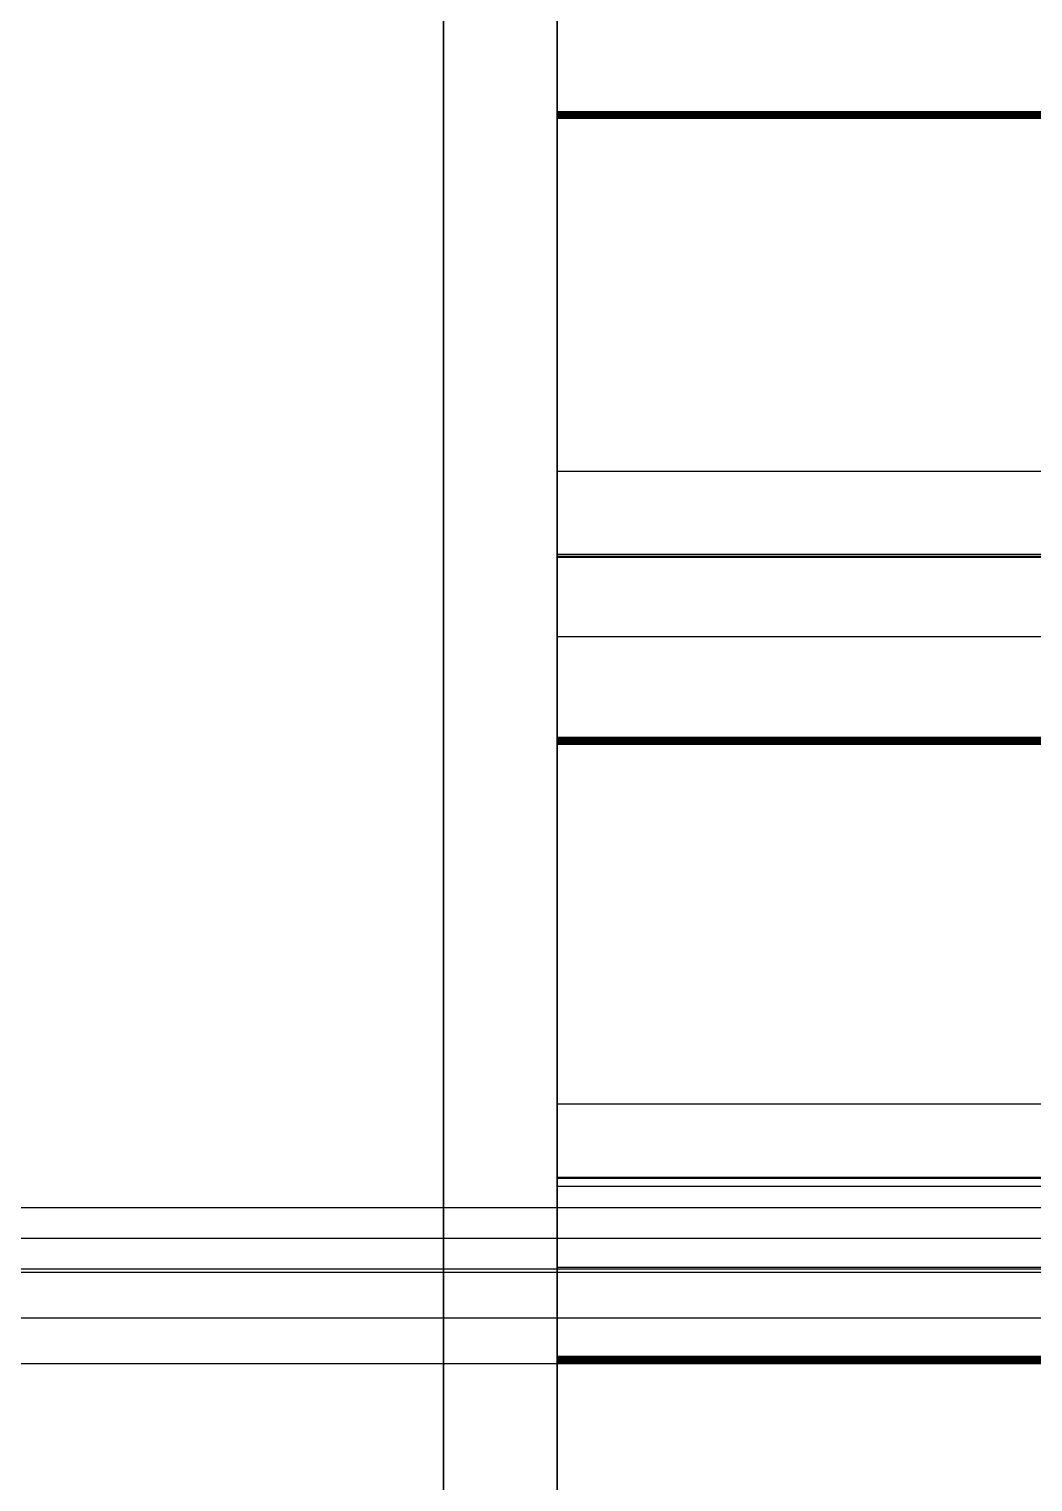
# Model space of a CAD drawing. Header units: millimetres. Extents: x -85 to 1059, y -155 to 155.
# Drawn here: x 998.18 to 1002.59, y -76.62 to -70.23 of the extents above; entities that cross this region are included whole.
import ezdxf

# ---------------------------------------------------------------- set-up
doc = ezdxf.new("R2010")
doc.units = ezdxf.units.MM
doc.header["$MEASUREMENT"] = 0
doc.layers.add('Default', color=7, linetype='Continuous', true_color=0x000000)

msp = doc.modelspace()

# ---------------------------------------------------------------- linework, layer by layer
at = {"layer": 'Default'}
for points, knots in [([(1000, 0, -154), (1000, -154, -154), (1000, -154), (1000, -154, 154), (1000, 0, 154), (1000, 154, 154), (1000, 154), (1000, 154, -154), (1000, 0, -154)], [0, 0, 0, 241.902634, 241.902634, 483.805269, 483.805269, 725.707903, 725.707903, 967.610537, 967.610537, 967.610537]), ([(1000, 0, -150), (1000, -150, -150), (1000, -150), (1000, -150, 150), (1000, 0, 150), (1000, 150, 150), (1000, 150), (1000, 150, -150), (1000, 0, -150)], [0, 0, 0, 235.619449, 235.619449, 471.238898, 471.238898, 706.858347, 706.858347, 942.477796, 942.477796, 942.477796])]:
    msp.add_rational_spline(points, [1, 0.707106781187, 1, 0.707106781187, 1, 0.707106781187, 1, 0.707106781187, 1], degree=2, knots=knots, dxfattribs=at)
for points, degree, knots in [([(1000.5, 0.0018, 150.0005), (1000.5, 82.8446, 150.0005), (1000.5, 150.0018, 82.8432), (1000.5, 150.0018, 0.0004), (1000.5, 150.0018, -82.8427), (1000.5, 82.8446, -150), (1000.5, 0.0018, -150), (1000.5, -82.8411, -150), (1000.5, -149.9983, -82.8427), (1000.5, -149.9983, 0.0004), (1000.5, -149.9983, 82.8432), (1000.5, -82.8411, 150.0005), (1000.5, 0.0018, 150.0005)], 3, [-5, -5, -5, -5, -4, -4, -4, -3, -3, -3, -2, -2, -2, -1, -1, -1, -1]), ([(1000.5, 0.3488, 139.7504), (1000.5, -76.9709, 139.7504), (1000.5, -139.6511, 77.0702), (1000.5, -139.6511, -0.2498), (1000.5, -139.6511, -77.5699), (1000.5, -76.9709, -140.2497), (1000.5, 0.3488, -140.2497), (1000.5, 77.6689, -140.2497), (1000.5, 140.349, -77.5699), (1000.5, 140.349, -0.2498), (1000.5, 140.349, 77.0702), (1000.5, 77.6689, 139.7504), (1000.5, 0.3488, 139.7504)], 3, [20636, 20636, 20636, 20636, 20637, 20637, 20637, 20638, 20638, 20638, 20639, 20639, 20639, 20640, 20640, 20640, 20640]), ([(1000.5, 0.0018, 140.0004), (1000.5, -77.318, 140.0004), (1000.5, -139.9981, 77.3202), (1000.5, -139.9981, 0.0002), (1000.5, -139.9981, -77.3199), (1000.5, -77.318, -139.9997), (1000.5, 0.0018, -139.9997), (1000.5, 77.3215, -139.9997), (1000.5, 140.002, -77.3199), (1000.5, 140.002, 0.0002), (1000.5, 140.002, 77.3202), (1000.5, 77.3215, 140.0004), (1000.5, 0.0018, 140.0004)], 3, [-1, -1, -1, -1, 0, 0, 0, 1, 1, 1, 2, 2, 2, 3, 3, 3, 3]), ([(1000.5, -69.7982, -136.1657), (1000.5, -69.9291, -136.098), (1000.5, -70.06, -136.0303), (1000.5, -70.1984, -135.9583), (1000.5, -70.3369, -135.8863), (1000.5, -70.4674, -135.8181), (1000.5, -70.598, -135.7498)], 2, [11959, 11959, 11959, 11960, 11960, 11961, 11961, 11962, 11962, 11962]), ([(1000.5, -70.598, 135.2502), (1000.5, -70.4674, 135.3183), (1000.5, -70.3369, 135.3864), (1000.5, -70.1984, 135.4583), (1000.5, -70.06, 135.5303), (1000.5, -69.9291, 135.598), (1000.5, -69.7982, 135.6658)], 2, [19128, 19128, 19128, 19129, 19129, 19130, 19130, 19131, 19131, 19131]), ([(1000.5, -70.6237, 135.2626), (1000.5, -70.6216, 135.2608), (1000.5, -70.6195, 135.259), (1000.5, -70.6175, 135.2574), (1000.5, -70.6156, 135.2559)], 2, [19120, 19120, 19120, 19121, 19121, 19122, 19122, 19122]), ([(1000.5, -70.6237, -135.7621), (1000.5, -70.6548, -135.7928), (1000.5, -70.6858, -135.8235), (1000.5, -70.7202, -135.857), (1000.5, -70.7546, -135.8906), (1000.5, -70.789, -135.9244), (1000.5, -70.8234, -135.9583), (1000.5, -70.8581, -135.992), (1000.5, -70.8929, -136.0257), (1000.5, -70.9282, -136.0597), (1000.5, -70.9634, -136.0938), (1000.5, -70.9987, -136.128), (1000.5, -71.034, -136.1622), (1000.5, -71.0696, -136.1964), (1000.5, -71.1052, -136.2306), (1000.5, -71.1411, -136.265), (1000.5, -71.1769, -136.2994), (1000.5, -71.213, -136.334), (1000.5, -71.2492, -136.3686), (1000.5, -71.2857, -136.4031), (1000.5, -71.3222, -136.4377), (1000.5, -71.3591, -136.4725), (1000.5, -71.3959, -136.5072), (1000.5, -71.433, -136.5423), (1000.5, -71.47, -136.5774), (1000.5, -71.5074, -136.6125), (1000.5, -71.5448, -136.6476), (1000.5, -71.5826, -136.6827), (1000.5, -71.6203, -136.7178), (1000.5, -71.6582, -136.7533), (1000.5, -71.6962, -136.7887), (1000.5, -71.7344, -136.8242), (1000.5, -71.7727, -136.8596), (1000.5, -71.8112, -136.8953), (1000.5, -71.8496, -136.9309), (1000.5, -71.8886, -136.9667), (1000.5, -71.9276, -137.0025), (1000.5, -71.9667, -137.0383), (1000.5, -72.0059, -137.0741), (1000.5, -72.0452, -137.1099), (1000.5, -72.0846, -137.1457), (1000.5, -72.1244, -137.1819), (1000.5, -72.1643, -137.2181), (1000.5, -72.1712, -137.2242), (1000.5, -72.178, -137.2304)], 2, [11970, 11970, 11970, 11971.045455, 11971.045455, 11972.090909, 11972.090909, 11973.136364, 11973.136364, 11974.181818, 11974.181818, 11975.227273, 11975.227273, 11976.272727, 11976.272727, 11977.318182, 11977.318182, 11978.363636, 11978.363636, 11979.409091, 11979.409091, 11980.454545, 11980.454545, 11981.5, 11981.5, 11982.545455, 11982.545455, 11983.590909, 11983.590909, 11984.636364, 11984.636364, 11985.681818, 11985.681818, 11986.727273, 11986.727273, 11987.772727, 11987.772727, 11988.818182, 11988.818182, 11989.863636, 11989.863636, 11990.909091, 11990.909091, 11991.954545, 11991.954545, 11993, 11993, 11993]), ([(1000.5, -72.178, 136.7308), (1000.5, -72.1712, 136.7246), (1000.5, -72.1643, 136.7185), (1000.5, -72.1244, 136.6823), (1000.5, -72.0846, 136.6461), (1000.5, -72.0452, 136.6102), (1000.5, -72.0059, 136.5742), (1000.5, -71.9667, 136.5384), (1000.5, -71.9276, 136.5026), (1000.5, -71.8886, 136.4668), (1000.5, -71.8496, 136.431), (1000.5, -71.8112, 136.3955), (1000.5, -71.7727, 136.36), (1000.5, -71.7344, 136.3246), (1000.5, -71.6962, 136.2891), (1000.5, -71.6582, 136.2537), (1000.5, -71.6203, 136.2182), (1000.5, -71.5826, 136.183), (1000.5, -71.5448, 136.1477), (1000.5, -71.5074, 136.1126), (1000.5, -71.47, 136.0775), (1000.5, -71.433, 136.0427), (1000.5, -71.3959, 136.008), (1000.5, -71.3591, 135.9732), (1000.5, -71.3222, 135.9385), (1000.5, -71.2857, 135.9036), (1000.5, -71.2492, 135.8686), (1000.5, -71.213, 135.8342), (1000.5, -71.1769, 135.7998), (1000.5, -71.1411, 135.7654), (1000.5, -71.1052, 135.731), (1000.5, -71.0696, 135.6968), (1000.5, -71.034, 135.6626), (1000.5, -70.9987, 135.6284), (1000.5, -70.9634, 135.5942), (1000.5, -70.9282, 135.5603), (1000.5, -70.8929, 135.5264), (1000.5, -70.8581, 135.4922), (1000.5, -70.8234, 135.458), (1000.5, -70.789, 135.4245), (1000.5, -70.7546, 135.391), (1000.5, -70.7202, 135.3575), (1000.5, -70.6858, 135.3239), (1000.5, -70.6569, 135.2952), (1000.5, -70.6279, 135.2664)], 2, [19097, 19097, 19097, 19098, 19098, 19099, 19099, 19100, 19100, 19101, 19101, 19102, 19102, 19103, 19103, 19104, 19104, 19105, 19105, 19106, 19106, 19107, 19107, 19108, 19108, 19109, 19109, 19110, 19110, 19111, 19111, 19112, 19112, 19113, 19113, 19114, 19114, 19115, 19115, 19116, 19116, 19117, 19117, 19118, 19118, 19119, 19119, 19119]), ([(1000.5, -72.553, -134.7409), (1000.5, -72.5527, -134.7377), (1000.5, -72.5523, -134.7345), (1000.5, -72.552, -134.7317), (1000.5, -72.5516, -134.7289)], 2, [12017, 12017, 12017, 12018, 12018, 12019, 12019, 12019]), ([(1000.5, -72.5516, 134.2296), (1000.5, -72.552, 134.2324), (1000.5, -72.5523, 134.2353), (1000.5, -72.5527, 134.2381), (1000.5, -72.553, 134.2409)], 2, [19071, 19071, 19071, 19072, 19072, 19073, 19073, 19073]), ([(1000.5, -72.9044, -136.8434), (1000.5, -72.903, -136.8344), (1000.5, -72.9016, -136.8254), (1000.5, -72.8938, -136.7722), (1000.5, -72.8861, -136.7189), (1000.5, -72.8781, -136.6661), (1000.5, -72.8702, -136.6134), (1000.5, -72.8623, -136.5608), (1000.5, -72.8543, -136.5083), (1000.5, -72.8464, -136.4561), (1000.5, -72.8384, -136.4039), (1000.5, -72.8303, -136.352), (1000.5, -72.8222, -136.3001), (1000.5, -72.8141, -136.2486), (1000.5, -72.806, -136.1971), (1000.5, -72.7979, -136.1458), (1000.5, -72.7898, -136.0945), (1000.5, -72.7815, -136.0437), (1000.5, -72.7732, -135.9929), (1000.5, -72.7651, -135.9422), (1000.5, -72.757, -135.8916), (1000.5, -72.7487, -135.8413), (1000.5, -72.7404, -135.7911), (1000.5, -72.7319, -135.7412), (1000.5, -72.7234, -135.6912), (1000.5, -72.715, -135.6417), (1000.5, -72.7065, -135.5921), (1000.5, -72.698, -135.5427), (1000.5, -72.6896, -135.4933), (1000.5, -72.6809, -135.4443), (1000.5, -72.6723, -135.3953), (1000.5, -72.6636, -135.3468), (1000.5, -72.655, -135.2982), (1000.5, -72.6465, -135.2497), (1000.5, -72.6381, -135.2012), (1000.5, -72.6294, -135.1533), (1000.5, -72.6208, -135.1053), (1000.5, -72.612, -135.0575), (1000.5, -72.6031, -135.0097), (1000.5, -72.5945, -134.9622), (1000.5, -72.5859, -134.9148), (1000.5, -72.577, -134.8677), (1000.5, -72.5682, -134.8206), (1000.5, -72.5606, -134.7807), (1000.5, -72.553, -134.7409)], 2, [11995, 11995, 11995, 11996, 11996, 11997, 11997, 11998, 11998, 11999, 11999, 12000, 12000, 12001, 12001, 12002, 12002, 12003, 12003, 12004, 12004, 12005, 12005, 12006, 12006, 12007, 12007, 12008, 12008, 12009, 12009, 12010, 12010, 12011, 12011, 12012, 12012, 12013, 12013, 12014, 12014, 12015, 12015, 12016, 12016, 12017, 12017, 12017]), ([(1000.5, -72.553, 134.2409), (1000.5, -72.5606, 134.2809), (1000.5, -72.5682, 134.321), (1000.5, -72.577, 134.3679), (1000.5, -72.5859, 134.4148), (1000.5, -72.5945, 134.4625), (1000.5, -72.6031, 134.5101), (1000.5, -72.612, 134.5577), (1000.5, -72.6208, 134.6053), (1000.5, -72.6294, 134.6535), (1000.5, -72.6381, 134.7016), (1000.5, -72.6465, 134.7498), (1000.5, -72.655, 134.7979), (1000.5, -72.6636, 134.847), (1000.5, -72.6723, 134.896), (1000.5, -72.6809, 134.9449), (1000.5, -72.6896, 134.9937), (1000.5, -72.698, 135.0429), (1000.5, -72.7065, 135.0922), (1000.5, -72.715, 135.1419), (1000.5, -72.7234, 135.1916), (1000.5, -72.7319, 135.2416), (1000.5, -72.7404, 135.2915), (1000.5, -72.7487, 135.3418), (1000.5, -72.757, 135.392), (1000.5, -72.7651, 135.4426), (1000.5, -72.7732, 135.4933), (1000.5, -72.7815, 135.5442), (1000.5, -72.7898, 135.5952), (1000.5, -72.7979, 135.6464), (1000.5, -72.806, 135.6975), (1000.5, -72.8141, 135.749), (1000.5, -72.8222, 135.8005), (1000.5, -72.8303, 135.8524), (1000.5, -72.8384, 135.9043), (1000.5, -72.8464, 135.9565), (1000.5, -72.8543, 136.0087), (1000.5, -72.8623, 136.0612), (1000.5, -72.8702, 136.1138), (1000.5, -72.8781, 136.1667), (1000.5, -72.8861, 136.2196), (1000.5, -72.8938, 136.2726), (1000.5, -72.9016, 136.3255), (1000.5, -72.903, 136.3346), (1000.5, -72.9044, 136.3438)], 2, [19073, 19073, 19073, 19074, 19074, 19075, 19075, 19076, 19076, 19077, 19077, 19078, 19078, 19079, 19079, 19080, 19080, 19081, 19081, 19082, 19082, 19083, 19083, 19084, 19084, 19085, 19085, 19086, 19086, 19087, 19087, 19088, 19088, 19089, 19089, 19090, 19090, 19091, 19091, 19092, 19092, 19093, 19093, 19094, 19094, 19095, 19095, 19095]), ([(1000.5, -72.5559, -134.7063), (1000.5, -72.6855, -134.6359), (1000.5, -72.8152, -134.5655), (1000.5, -72.952, -134.4909), (1000.5, -73.0889, -134.4163), (1000.5, -73.218, -134.3452), (1000.5, -73.3472, -134.2741)], 2, [12026, 12026, 12026, 12027, 12027, 12028, 12028, 12029, 12029, 12029]), ([(1000.5, -73.3472, 133.7749), (1000.5, -73.218, 133.8456), (1000.5, -73.0889, 133.9164), (1000.5, -72.952, 133.9911), (1000.5, -72.8152, 134.0659), (1000.5, -72.6855, 134.1365), (1000.5, -72.5559, 134.207)], 2, [19061, 19061, 19061, 19062, 19062, 19063, 19063, 19064, 19064, 19064]), ([(1000.5, -73.3648, -134.2798), (1000.5, -73.3669, -134.2814), (1000.5, -73.369, -134.283), (1000.5, -73.3711, -134.2845), (1000.5, -73.3733, -134.2861)], 2, [12035, 12035, 12035, 12036, 12036, 12037, 12037, 12037]), ([(1000.5, -73.3775, -134.2904), (1000.5, -73.4071, -134.3182), (1000.5, -73.4368, -134.3461), (1000.5, -73.4717, -134.3791), (1000.5, -73.5066, -134.4121), (1000.5, -73.5417, -134.4449), (1000.5, -73.5768, -134.4777), (1000.5, -73.6123, -134.511), (1000.5, -73.6477, -134.5444), (1000.5, -73.6835, -134.5775), (1000.5, -73.7193, -134.6107), (1000.5, -73.7553, -134.6442), (1000.5, -73.7913, -134.6777), (1000.5, -73.8276, -134.7112), (1000.5, -73.864, -134.7447), (1000.5, -73.9005, -134.7784), (1000.5, -73.937, -134.8121), (1000.5, -73.974, -134.8458), (1000.5, -74.0111, -134.8795), (1000.5, -74.0483, -134.9134), (1000.5, -74.0855, -134.9472), (1000.5, -74.1229, -134.9815), (1000.5, -74.1603, -135.0157), (1000.5, -74.1982, -135.0499), (1000.5, -74.2362, -135.0841), (1000.5, -74.2743, -135.1185), (1000.5, -74.3124, -135.1529), (1000.5, -74.3508, -135.1873), (1000.5, -74.3893, -135.2217), (1000.5, -74.4277, -135.2561), (1000.5, -74.4662, -135.2905), (1000.5, -74.5053, -135.3252), (1000.5, -74.5445, -135.36), (1000.5, -74.5838, -135.3949), (1000.5, -74.6231, -135.4298), (1000.5, -74.6625, -135.4646), (1000.5, -74.7018, -135.4993), (1000.5, -74.7419, -135.5344), (1000.5, -74.7819, -135.5695), (1000.5, -74.8219, -135.6046), (1000.5, -74.862, -135.6397), (1000.5, -74.9025, -135.6752), (1000.5, -74.9431, -135.7106), (1000.5, -74.9502, -135.7166), (1000.5, -74.9572, -135.7226)], 2, [12038, 12038, 12038, 12039, 12039, 12040, 12040, 12041, 12041, 12042, 12042, 12043, 12043, 12044, 12044, 12045, 12045, 12046, 12046, 12047, 12047, 12048, 12048, 12049, 12049, 12050, 12050, 12051, 12051, 12052, 12052, 12053, 12053, 12054, 12054, 12055, 12055, 12056, 12056, 12057, 12057, 12058, 12058, 12059, 12059, 12060, 12060, 12060]), ([(1000.5, -74.9572, 135.2227), (1000.5, -74.9502, 135.2167), (1000.5, -74.9431, 135.2107), (1000.5, -74.9025, 135.1754), (1000.5, -74.862, 135.1401), (1000.5, -74.8219, 135.105), (1000.5, -74.7819, 135.0699), (1000.5, -74.7419, 135.035), (1000.5, -74.7018, 135.0001), (1000.5, -74.6625, 134.965), (1000.5, -74.6231, 134.9299), (1000.5, -74.5838, 134.895), (1000.5, -74.5445, 134.86), (1000.5, -74.5053, 134.8256), (1000.5, -74.4662, 134.7912), (1000.5, -74.4277, 134.7565), (1000.5, -74.3893, 134.7217), (1000.5, -74.3508, 134.6873), (1000.5, -74.3124, 134.653), (1000.5, -74.2743, 134.6187), (1000.5, -74.2362, 134.5845), (1000.5, -74.1982, 134.5503), (1000.5, -74.1603, 134.5161), (1000.5, -74.1229, 134.482), (1000.5, -74.0855, 134.448), (1000.5, -74.0483, 134.4139), (1000.5, -74.0111, 134.3799), (1000.5, -73.974, 134.346), (1000.5, -73.937, 134.3122), (1000.5, -73.9005, 134.2787), (1000.5, -73.864, 134.2451), (1000.5, -73.8276, 134.2115), (1000.5, -73.7913, 134.1778), (1000.5, -73.7553, 134.1444), (1000.5, -73.7193, 134.1111), (1000.5, -73.6835, 134.0779), (1000.5, -73.6477, 134.0448), (1000.5, -73.6123, 134.0114), (1000.5, -73.5768, 133.9781), (1000.5, -73.5417, 133.9453), (1000.5, -73.5066, 133.9125), (1000.5, -73.4717, 133.8795), (1000.5, -73.4368, 133.8465), (1000.5, -73.4071, 133.8186), (1000.5, -73.3775, 133.7908)], 2, [19030, 19030, 19030, 19031, 19031, 19032, 19032, 19033, 19033, 19034, 19034, 19035, 19035, 19036, 19036, 19037, 19037, 19038, 19038, 19039, 19039, 19040, 19040, 19041, 19041, 19042, 19042, 19043, 19043, 19044, 19044, 19045, 19045, 19046, 19046, 19047, 19047, 19048, 19048, 19049, 19049, 19050, 19050, 19051, 19051, 19052, 19052, 19052]), ([(1000.5, -75.2797, -133.2137), (1000.5, -75.2795, -133.2114), (1000.5, -75.2793, -133.2091), (1000.5, -75.2791, -133.207), (1000.5, -75.279, -133.2049)], 2, [12086, 12086, 12086, 12087, 12087, 12088, 12088, 12088]), ([(1000.5, -75.279, 132.7049), (1000.5, -75.2791, 132.7072), (1000.5, -75.2793, 132.7095), (1000.5, -75.2795, 132.712), (1000.5, -75.2797, 132.7144)], 2, [19002, 19002, 19002, 19003, 19003, 19004, 19004, 19004]), ([(1000.5, -75.6751, -135.3208), (1000.5, -75.6735, -135.3117), (1000.5, -75.672, -135.3025), (1000.5, -75.6631, -135.2496), (1000.5, -75.6543, -135.1966), (1000.5, -75.6455, -135.1441), (1000.5, -75.6367, -135.0915), (1000.5, -75.6277, -135.0391), (1000.5, -75.6187, -134.9867), (1000.5, -75.6095, -134.9347), (1000.5, -75.6003, -134.8827), (1000.5, -75.5912, -134.831), (1000.5, -75.582, -134.7793), (1000.5, -75.573, -134.728), (1000.5, -75.564, -134.6767), (1000.5, -75.5548, -134.6257), (1000.5, -75.5457, -134.5747), (1000.5, -75.5363, -134.5239), (1000.5, -75.527, -134.4731), (1000.5, -75.5176, -134.4228), (1000.5, -75.5083, -134.3726), (1000.5, -75.4991, -134.3223), (1000.5, -75.4899, -134.272), (1000.5, -75.4804, -134.2223), (1000.5, -75.4709, -134.1725), (1000.5, -75.4615, -134.1231), (1000.5, -75.4522, -134.0738), (1000.5, -75.4427, -134.0245), (1000.5, -75.4331, -133.9753), (1000.5, -75.4236, -133.9265), (1000.5, -75.4141, -133.8776), (1000.5, -75.4046, -133.8291), (1000.5, -75.395, -133.7806), (1000.5, -75.3853, -133.7324), (1000.5, -75.3756, -133.6843), (1000.5, -75.3661, -133.6365), (1000.5, -75.3566, -133.5887), (1000.5, -75.3469, -133.5411), (1000.5, -75.3372, -133.4934), (1000.5, -75.3273, -133.4462), (1000.5, -75.3174, -133.3989), (1000.5, -75.3079, -133.352), (1000.5, -75.2984, -133.3051), (1000.5, -75.2899, -133.2654), (1000.5, -75.2814, -133.2257)], 2, [12062, 12062, 12062, 12063, 12063, 12064, 12064, 12065, 12065, 12066, 12066, 12067, 12067, 12068, 12068, 12069, 12069, 12070, 12070, 12071, 12071, 12072, 12072, 12073, 12073, 12074, 12074, 12075, 12075, 12076, 12076, 12077, 12077, 12078, 12078, 12079, 12079, 12080, 12080, 12081, 12081, 12082, 12082, 12083, 12083, 12084, 12084, 12084]), ([(1000.5, -75.2814, 132.7257), (1000.5, -75.2899, 132.7656), (1000.5, -75.2984, 132.8055), (1000.5, -75.3079, 132.8522), (1000.5, -75.3174, 132.8989), (1000.5, -75.3273, 132.9464), (1000.5, -75.3372, 132.9938), (1000.5, -75.3469, 133.0415), (1000.5, -75.3566, 133.0891), (1000.5, -75.3661, 133.1367), (1000.5, -75.3756, 133.1843), (1000.5, -75.3853, 133.2327), (1000.5, -75.395, 133.281), (1000.5, -75.4046, 133.3295), (1000.5, -75.4141, 133.378), (1000.5, -75.4236, 133.4269), (1000.5, -75.4331, 133.4757), (1000.5, -75.4427, 133.5249), (1000.5, -75.4522, 133.5742), (1000.5, -75.4615, 133.6235), (1000.5, -75.4709, 133.6729), (1000.5, -75.4804, 133.7227), (1000.5, -75.4899, 133.7724), (1000.5, -75.4991, 133.8225), (1000.5, -75.5083, 133.8726), (1000.5, -75.5176, 133.9229), (1000.5, -75.527, 133.9732), (1000.5, -75.5363, 134.0241), (1000.5, -75.5457, 134.0751), (1000.5, -75.5548, 134.1261), (1000.5, -75.564, 134.1771), (1000.5, -75.573, 134.2286), (1000.5, -75.582, 134.2801), (1000.5, -75.5912, 134.3317), (1000.5, -75.6003, 134.3834), (1000.5, -75.6095, 134.4353), (1000.5, -75.6187, 134.4871), (1000.5, -75.6277, 134.5394), (1000.5, -75.6367, 134.5916), (1000.5, -75.6455, 134.6441), (1000.5, -75.6543, 134.6967), (1000.5, -75.6631, 134.7498), (1000.5, -75.672, 134.8029), (1000.5, -75.6735, 134.8121), (1000.5, -75.6751, 134.8212)], 2, [19006, 19006, 19006, 19007, 19007, 19008, 19008, 19009, 19009, 19010, 19010, 19011, 19011, 19012, 19012, 19013, 19013, 19014, 19014, 19015, 19015, 19016, 19016, 19017, 19017, 19018, 19018, 19019, 19019, 19020, 19020, 19021, 19021, 19022, 19022, 19023, 19023, 19024, 19024, 19025, 19025, 19026, 19026, 19027, 19027, 19028, 19028, 19028]), ([(1000.5, -75.2839, -133.1911), (1000.5, -75.4118, -133.1183), (1000.5, -75.5397, -133.0454), (1000.5, -75.6751, -132.9676), (1000.5, -75.8106, -132.8898), (1000.5, -75.9381, -132.8165), (1000.5, -76.0657, -132.7431)], 2, [12093, 12093, 12093, 12094, 12094, 12095, 12095, 12096, 12096, 12096]), ([(1000.5, -76.0657, 132.2435), (1000.5, -75.9381, 132.317), (1000.5, -75.8106, 132.3906), (1000.5, -75.6751, 132.4682), (1000.5, -75.5397, 132.5458), (1000.5, -75.4118, 132.6188), (1000.5, -75.2839, 132.6919)], 2, [18994, 18994, 18994, 18995, 18995, 18996, 18996, 18997, 18997, 18997]), ([(1000.5, -76.0734, 132.2435), (1000.5, -76.072, 132.2433), (1000.5, -76.0706, 132.2431), (1000.5, -76.0692, 132.243), (1000.5, -76.0678, 132.2428)], 2, [18991, 18991, 18991, 18992, 18992, 18993, 18993, 18993]), ([(1000.5, -76.0836, 132.2488), (1000.5, -76.0819, 132.2477), (1000.5, -76.0801, 132.2467), (1000.5, -76.0784, 132.2456), (1000.5, -76.0766, 132.2445)], 2, [18988, 18988, 18988, 18989, 18989, 18990, 18990, 18990]), ([(1000.5, -76.0963, -132.7582), (1000.5, -76.1265, -132.7858), (1000.5, -76.1567, -132.8133), (1000.5, -76.1921, -132.8454), (1000.5, -76.2276, -132.8775), (1000.5, -76.2636, -132.9098), (1000.5, -76.2995, -132.942), (1000.5, -76.3357, -132.9745), (1000.5, -76.3719, -133.007), (1000.5, -76.4084, -133.0394), (1000.5, -76.4449, -133.0719), (1000.5, -76.4816, -133.1047), (1000.5, -76.5183, -133.1375), (1000.5, -76.5553, -133.1701), (1000.5, -76.5924, -133.2027), (1000.5, -76.6296, -133.2357), (1000.5, -76.6668, -133.2687), (1000.5, -76.7042, -133.3017), (1000.5, -76.7416, -133.3347), (1000.5, -76.7795, -133.368), (1000.5, -76.8174, -133.4014), (1000.5, -76.8557, -133.4345), (1000.5, -76.894, -133.4677), (1000.5, -76.9324, -133.5012), (1000.5, -76.9709, -133.5347), (1000.5, -77.0099, -133.5682), (1000.5, -77.0488, -133.6017), (1000.5, -77.0877, -133.6353), (1000.5, -77.1265, -133.6688), (1000.5, -77.166, -133.7026), (1000.5, -77.2055, -133.7365), (1000.5, -77.2452, -133.7704), (1000.5, -77.2849, -133.8042), (1000.5, -77.3247, -133.8383), (1000.5, -77.3646, -133.8723), (1000.5, -77.405, -133.9064), (1000.5, -77.4454, -133.9404), (1000.5, -77.4859, -133.9746), (1000.5, -77.5265, -134.0088), (1000.5, -77.5674, -134.0432), (1000.5, -77.6084, -134.0776), (1000.5, -77.6495, -134.112), (1000.5, -77.6906, -134.1464), (1000.5, -77.6976, -134.1522), (1000.5, -77.7047, -134.1581)], 2, [12105, 12105, 12105, 12106, 12106, 12107, 12107, 12108, 12108, 12109, 12109, 12110, 12110, 12111, 12111, 12112, 12112, 12113, 12113, 12114, 12114, 12115, 12115, 12116, 12116, 12117, 12117, 12118, 12118, 12119, 12119, 12120, 12120, 12121, 12121, 12122, 12122, 12123, 12123, 12124, 12124, 12125, 12125, 12126, 12126, 12127, 12127, 12127]), ([(1000.5, -77.7047, 133.6585), (1000.5, -77.6976, 133.6527), (1000.5, -77.6906, 133.6468), (1000.5, -77.6495, 133.6123), (1000.5, -77.6084, 133.5777), (1000.5, -77.5674, 133.5433), (1000.5, -77.5265, 133.5089), (1000.5, -77.4859, 133.4749), (1000.5, -77.4454, 133.4408), (1000.5, -77.405, 133.4066), (1000.5, -77.3646, 133.3724), (1000.5, -77.3247, 133.3383), (1000.5, -77.2849, 133.3043), (1000.5, -77.2452, 133.2706), (1000.5, -77.2055, 133.2369), (1000.5, -77.166, 133.203), (1000.5, -77.1265, 133.1692), (1000.5, -77.0877, 133.1355), (1000.5, -77.0488, 133.1018), (1000.5, -77.0099, 133.0683), (1000.5, -76.9709, 133.0348), (1000.5, -76.9324, 133.0014), (1000.5, -76.894, 132.9681), (1000.5, -76.8557, 132.9347), (1000.5, -76.8174, 132.9014), (1000.5, -76.7795, 132.8683), (1000.5, -76.7416, 132.8351), (1000.5, -76.7042, 132.8019), (1000.5, -76.6668, 132.7688), (1000.5, -76.6296, 132.7361), (1000.5, -76.5924, 132.7035), (1000.5, -76.5553, 132.6705), (1000.5, -76.5183, 132.6375), (1000.5, -76.4816, 132.6051), (1000.5, -76.4449, 132.5726), (1000.5, -76.4084, 132.5398), (1000.5, -76.3719, 132.507), (1000.5, -76.3357, 132.4747), (1000.5, -76.2995, 132.4424), (1000.5, -76.2636, 132.4102), (1000.5, -76.2276, 132.3779), (1000.5, -76.1921, 132.3456), (1000.5, -76.1567, 132.3133), (1000.5, -76.1265, 132.2862), (1000.5, -76.0963, 132.259)], 2, [18963, 18963, 18963, 18964, 18964, 18965, 18965, 18966, 18966, 18967, 18967, 18968, 18968, 18969, 18969, 18970, 18970, 18971, 18971, 18972, 18972, 18973, 18973, 18974, 18974, 18975, 18975, 18976, 18976, 18977, 18977, 18978, 18978, 18979, 18979, 18980, 18980, 18981, 18981, 18982, 18982, 18983, 18983, 18984, 18984, 18985, 18985, 18985])]:
    msp.add_open_spline(points, degree=degree, knots=knots, dxfattribs=at)
for points in [[(1007, -70.598, -135.7498), (1003.75, -70.598, -135.7498), (1000.5, -70.598, -135.7498)], [(1000.5, -70.598, -135.7498), (1000.5, -70.599, -135.7496), (1000.5, -70.6001, -135.7494)], [(1007, -70.598, 135.2502), (1003.75, -70.598, 135.2502), (1000.5, -70.598, 135.2502)], [(1000.5, -70.6001, 135.2495), (1000.5, -70.599, 135.2499), (1000.5, -70.598, 135.2502)], [(1007, -70.6001, -135.7494), (1003.75, -70.6001, -135.7494), (1000.5, -70.6001, -135.7494)], [(1000.5, -70.6001, -135.7494), (1000.5, -70.6013, -135.7494), (1000.5, -70.6025, -135.7494)], [(1007, -70.6001, 135.2495), (1003.75, -70.6001, 135.2495), (1000.5, -70.6001, 135.2495)], [(1000.5, -70.6025, 135.2499), (1000.5, -70.6013, 135.2497), (1000.5, -70.6001, 135.2495)], [(1007, -70.6025, -135.7494), (1003.75, -70.6025, -135.7494), (1000.5, -70.6025, -135.7494)], [(1000.5, -70.6025, -135.7494), (1000.5, -70.604, -135.7498), (1000.5, -70.6054, -135.7502)], [(1007, -70.6025, 135.2499), (1003.75, -70.6025, 135.2499), (1000.5, -70.6025, 135.2499)], [(1000.5, -70.6054, 135.2506), (1000.5, -70.604, 135.2502), (1000.5, -70.6025, 135.2499)], [(1007, -70.6054, -135.7502), (1003.75, -70.6054, -135.7502), (1000.5, -70.6054, -135.7502)], [(1000.5, -70.6054, -135.7502), (1000.5, -70.6069, -135.7509), (1000.5, -70.6085, -135.7516)], [(1007, -70.6054, 135.2506), (1003.75, -70.6054, 135.2506), (1000.5, -70.6054, 135.2506)], [(1000.5, -70.6085, 135.2516), (1000.5, -70.6069, 135.2511), (1000.5, -70.6054, 135.2506)], [(1007, -70.6085, -135.7516), (1003.75, -70.6085, -135.7516), (1000.5, -70.6085, -135.7516)], [(1000.5, -70.6085, -135.7516), (1000.5, -70.6103, -135.7524), (1000.5, -70.6121, -135.7533)], [(1007, -70.6085, 135.2516), (1003.75, -70.6085, 135.2516), (1000.5, -70.6085, 135.2516)], [(1000.5, -70.6121, 135.2534), (1000.5, -70.6103, 135.2525), (1000.5, -70.6085, 135.2516)], [(1007, -70.6121, -135.7533), (1003.75, -70.6121, -135.7533), (1000.5, -70.6121, -135.7533)], [(1000.5, -70.6121, -135.7533), (1000.5, -70.6138, -135.7546), (1000.5, -70.6156, -135.7558)], [(1007, -70.6121, 135.2534), (1003.75, -70.6121, 135.2534), (1000.5, -70.6121, 135.2534)], [(1000.5, -70.6156, 135.2559), (1000.5, -70.6138, 135.2546), (1000.5, -70.6121, 135.2534)], [(1007, -70.6156, -135.7558), (1003.75, -70.6156, -135.7558), (1000.5, -70.6156, -135.7558)], [(1000.5, -70.6156, -135.7558), (1000.5, -70.6175, -135.7572), (1000.5, -70.6195, -135.7586)], [(1007, -70.6156, 135.2559), (1003.75, -70.6156, 135.2559), (1000.5, -70.6156, 135.2559)], [(1007, -70.6195, -135.7586), (1003.75, -70.6195, -135.7586), (1000.5, -70.6195, -135.7586)], [(1000.5, -70.6195, -135.7586), (1000.5, -70.6216, -135.7604), (1000.5, -70.6237, -135.7621)], [(1007, -70.6237, -135.7621), (1003.75, -70.6237, -135.7621), (1000.5, -70.6237, -135.7621)], [(1007, -70.6237, 135.2626), (1003.75, -70.6237, 135.2626), (1000.5, -70.6237, 135.2626)], [(1000.5, -70.6279, 135.2664), (1000.5, -70.6258, 135.2645), (1000.5, -70.6237, 135.2626)], [(1007, -70.6279, 135.2664), (1003.75, -70.6279, 135.2664), (1000.5, -70.6279, 135.2664)], [(1007, -72.178, -137.2304), (1003.75, -72.178, -137.2304), (1000.5, -72.178, -137.2304)], [(1000.5, -72.178, -137.2304), (1000.5, -72.3604, -137.1355), (1000.5, -72.5428, -137.0406)], [(1007, -72.178, 136.7308), (1003.75, -72.178, 136.7308), (1000.5, -72.178, 136.7308)], [(1000.5, -72.5428, 136.5414), (1000.5, -72.3604, 136.6361), (1000.5, -72.178, 136.7308)], [(1007, -72.5428, -137.0406), (1003.75, -72.5428, -137.0406), (1000.5, -72.5428, -137.0406)], [(1000.5, -72.5428, -137.0406), (1000.5, -72.7236, -136.942), (1000.5, -72.9044, -136.8434)], [(1007, -72.5428, 136.5414), (1003.75, -72.5428, 136.5414), (1000.5, -72.5428, 136.5414)], [(1000.5, -72.9044, 136.3438), (1000.5, -72.7236, 136.4426), (1000.5, -72.5428, 136.5414)], [(1007, -72.5513, -134.7243), (1003.75, -72.5513, -134.7243), (1000.5, -72.5513, -134.7243)], [(1000.5, -72.5516, -134.7289), (1000.5, -72.5515, -134.7266), (1000.5, -72.5513, -134.7243)], [(1007, -72.5513, -134.7197), (1003.75, -72.5513, -134.7197), (1000.5, -72.5513, -134.7197)], [(1000.5, -72.5513, -134.7243), (1000.5, -72.5513, -134.722), (1000.5, -72.5513, -134.7197)], [(1000.5, -72.5513, -134.7197), (1000.5, -72.5515, -134.7178), (1000.5, -72.5516, -134.7158)], [(1007, -72.5513, 134.2201), (1003.75, -72.5513, 134.2201), (1000.5, -72.5513, 134.2201)], [(1000.5, -72.5516, 134.2166), (1000.5, -72.5515, 134.2183), (1000.5, -72.5513, 134.2201)], [(1007, -72.5513, 134.2243), (1003.75, -72.5513, 134.2243), (1000.5, -72.5513, 134.2243)], [(1000.5, -72.5513, 134.2201), (1000.5, -72.5513, 134.2222), (1000.5, -72.5513, 134.2243)], [(1000.5, -72.5513, 134.2243), (1000.5, -72.5515, 134.227), (1000.5, -72.5516, 134.2296)], [(1007, -72.5516, -134.7289), (1003.75, -72.5516, -134.7289), (1000.5, -72.5516, -134.7289)], [(1007, -72.5516, -134.7158), (1003.75, -72.5516, -134.7158), (1000.5, -72.5516, -134.7158)], [(1000.5, -72.5516, -134.7158), (1000.5, -72.552, -134.7142), (1000.5, -72.5523, -134.7126)], [(1007, -72.5516, 134.2166), (1003.75, -72.5516, 134.2166), (1000.5, -72.5516, 134.2166)], [(1000.5, -72.5523, 134.213), (1000.5, -72.552, 134.2148), (1000.5, -72.5516, 134.2166)], [(1007, -72.5516, 134.2296), (1003.75, -72.5516, 134.2296), (1000.5, -72.5516, 134.2296)], [(1007, -72.5523, -134.7126), (1003.75, -72.5523, -134.7126), (1000.5, -72.5523, -134.7126)], [(1000.5, -72.5523, -134.7126), (1000.5, -72.5527, -134.7114), (1000.5, -72.553, -134.7102)], [(1007, -72.5523, 134.213), (1003.75, -72.5523, 134.213), (1000.5, -72.5523, 134.213)], [(1000.5, -72.553, 134.2102), (1000.5, -72.5527, 134.2116), (1000.5, -72.5523, 134.213)], [(1007, -72.553, -134.7409), (1003.75, -72.553, -134.7409), (1000.5, -72.553, -134.7409)], [(1007, -72.553, -134.7102), (1003.75, -72.553, -134.7102), (1000.5, -72.553, -134.7102)], [(1000.5, -72.553, -134.7102), (1000.5, -72.5538, -134.7091), (1000.5, -72.5545, -134.708)], [(1007, -72.553, 134.2102), (1003.75, -72.553, 134.2102), (1000.5, -72.553, 134.2102)], [(1000.5, -72.5545, 134.2081), (1000.5, -72.5538, 134.2092), (1000.5, -72.553, 134.2102)], [(1007, -72.553, 134.2409), (1003.75, -72.553, 134.2409), (1000.5, -72.553, 134.2409)], [(1007, -72.5545, -134.708), (1003.75, -72.5545, -134.708), (1000.5, -72.5545, -134.708)], [(1000.5, -72.5545, -134.708), (1000.5, -72.5552, -134.7072), (1000.5, -72.5559, -134.7063)], [(1007, -72.5545, 134.2081), (1003.75, -72.5545, 134.2081), (1000.5, -72.5545, 134.2081)], [(1000.5, -72.5559, 134.207), (1000.5, -72.5552, 134.2076), (1000.5, -72.5545, 134.2081)], [(1007, -72.5559, -134.7063), (1003.75, -72.5559, -134.7063), (1000.5, -72.5559, -134.7063)], [(1007, -72.5559, 134.207), (1003.75, -72.5559, 134.207), (1000.5, -72.5559, 134.207)], [(1007, -72.9044, -136.8434), (1003.75, -72.9044, -136.8434), (1000.5, -72.9044, -136.8434)], [(1007, -72.9044, 136.3438), (1003.75, -72.9044, 136.3438), (1000.5, -72.9044, 136.3438)], [(1007, -73.3472, -134.2741), (1003.75, -73.3472, -134.2741), (1000.5, -73.3472, -134.2741)], [(1000.5, -73.3472, -134.2741), (1000.5, -73.3482, -134.274), (1000.5, -73.3493, -134.2738)], [(1007, -73.3472, 133.7749), (1003.75, -73.3472, 133.7749), (1000.5, -73.3472, 133.7749)], [(1000.5, -73.3493, 133.7742), (1000.5, -73.3482, 133.7745), (1000.5, -73.3472, 133.7749)], [(1007, -73.3493, -134.2738), (1003.75, -73.3493, -134.2738), (1000.5, -73.3493, -134.2738)], [(1000.5, -73.3493, -134.2738), (1000.5, -73.3507, -134.2738), (1000.5, -73.3521, -134.2738)], [(1007, -73.3493, 133.7742), (1003.75, -73.3493, 133.7742), (1000.5, -73.3493, 133.7742)], [(1000.5, -73.3521, 133.7742), (1000.5, -73.3507, 133.7742), (1000.5, -73.3493, 133.7742)], [(1007, -73.3521, -134.2738), (1003.75, -73.3521, -134.2738), (1000.5, -73.3521, -134.2738)], [(1000.5, -73.3521, -134.2738), (1000.5, -73.3535, -134.2741), (1000.5, -73.3549, -134.2745)], [(1007, -73.3521, 133.7742), (1003.75, -73.3521, 133.7742), (1000.5, -73.3521, 133.7742)], [(1000.5, -73.3549, 133.7749), (1000.5, -73.3535, 133.7745), (1000.5, -73.3521, 133.7742)], [(1007, -73.3549, -134.2745), (1003.75, -73.3549, -134.2745), (1000.5, -73.3549, -134.2745)], [(1000.5, -73.3549, -134.2745), (1000.5, -73.3565, -134.275), (1000.5, -73.3581, -134.2755)], [(1007, -73.3549, 133.7749), (1003.75, -73.3549, 133.7749), (1000.5, -73.3549, 133.7749)], [(1000.5, -73.3581, 133.7763), (1000.5, -73.3565, 133.7756), (1000.5, -73.3549, 133.7749)], [(1007, -73.3581, -134.2755), (1003.75, -73.3581, -134.2755), (1000.5, -73.3581, -134.2755)], [(1000.5, -73.3581, -134.2755), (1000.5, -73.3595, -134.2766), (1000.5, -73.3609, -134.2777)], [(1007, -73.3581, 133.7763), (1003.75, -73.3581, 133.7763), (1000.5, -73.3581, 133.7763)], [(1000.5, -73.3609, 133.7777), (1000.5, -73.3595, 133.777), (1000.5, -73.3581, 133.7763)], [(1007, -73.3609, -134.2777), (1003.75, -73.3609, -134.2777), (1000.5, -73.3609, -134.2777)], [(1000.5, -73.3609, -134.2777), (1000.5, -73.3628, -134.2787), (1000.5, -73.3648, -134.2798)], [(1007, -73.3609, 133.7777), (1003.75, -73.3609, 133.7777), (1000.5, -73.3609, 133.7777)], [(1000.5, -73.3648, 133.7805), (1000.5, -73.3628, 133.7791), (1000.5, -73.3609, 133.7777)], [(1007, -73.3648, -134.2798), (1003.75, -73.3648, -134.2798), (1000.5, -73.3648, -134.2798)], [(1007, -73.3648, 133.7805), (1003.75, -73.3648, 133.7805), (1000.5, -73.3648, 133.7805)], [(1000.5, -73.369, 133.783), (1000.5, -73.3669, 133.7818), (1000.5, -73.3648, 133.7805)], [(1007, -73.369, 133.783), (1003.75, -73.369, 133.783), (1000.5, -73.369, 133.783)], [(1000.5, -73.3733, 133.7865), (1000.5, -73.3711, 133.7848), (1000.5, -73.369, 133.783)], [(1007, -73.3733, -134.2861), (1003.75, -73.3733, -134.2861), (1000.5, -73.3733, -134.2861)], [(1000.5, -73.3733, -134.2861), (1000.5, -73.3754, -134.2882), (1000.5, -73.3775, -134.2904)], [(1007, -73.3733, 133.7865), (1003.75, -73.3733, 133.7865), (1000.5, -73.3733, 133.7865)], [(1000.5, -73.3775, 133.7908), (1000.5, -73.3754, 133.7886), (1000.5, -73.3733, 133.7865)], [(1007, -73.3775, -134.2904), (1003.75, -73.3775, -134.2904), (1000.5, -73.3775, -134.2904)], [(1007, -73.3775, 133.7908), (1003.75, -73.3775, 133.7908), (1000.5, -73.3775, 133.7908)], [(1007, -74.9572, -135.7226), (1003.75, -74.9572, -135.7226), (1000.5, -74.9572, -135.7226)], [(1000.5, -74.9572, -135.7226), (1000.5, -75.1377, -135.624), (1000.5, -75.3181, -135.5254)], [(1007, -74.9572, 135.2227), (1003.75, -74.9572, 135.2227), (1000.5, -74.9572, 135.2227)], [(1000.5, -75.3181, 135.0258), (1000.5, -75.1377, 135.1243), (1000.5, -74.9572, 135.2227)], [(1007, -75.279, -133.2049), (1003.75, -75.279, -133.2049), (1000.5, -75.279, -133.2049)], [(1000.5, -75.279, -133.2049), (1000.5, -75.2791, -133.2029), (1000.5, -75.2793, -133.201)], [(1007, -75.279, 132.7049), (1003.75, -75.279, 132.7049), (1000.5, -75.279, 132.7049)], [(1000.5, -75.2793, 132.7014), (1000.5, -75.2791, 132.7032), (1000.5, -75.279, 132.7049)], [(1007, -75.2793, -133.201), (1003.75, -75.2793, -133.201), (1000.5, -75.2793, -133.201)], [(1000.5, -75.2793, -133.201), (1000.5, -75.2797, -133.1994), (1000.5, -75.28, -133.1978)], [(1007, -75.2793, 132.7014), (1003.75, -75.2793, 132.7014), (1000.5, -75.2793, 132.7014)], [(1000.5, -75.28, 132.6979), (1000.5, -75.2797, 132.6996), (1000.5, -75.2793, 132.7014)], [(1007, -75.2797, -133.2137), (1003.75, -75.2797, -133.2137), (1000.5, -75.2797, -133.2137)], [(1000.5, -75.2804, -133.2193), (1000.5, -75.28, -133.2165), (1000.5, -75.2797, -133.2137)], [(1007, -75.2797, 132.7144), (1003.75, -75.2797, 132.7144), (1000.5, -75.2797, 132.7144)], [(1000.5, -75.2797, 132.7144), (1000.5, -75.28, 132.7173), (1000.5, -75.2804, 132.7201)], [(1007, -75.28, -133.1978), (1003.75, -75.28, -133.1978), (1000.5, -75.28, -133.1978)], [(1000.5, -75.28, -133.1978), (1000.5, -75.2804, -133.1964), (1000.5, -75.2807, -133.195)], [(1007, -75.28, 132.6979), (1003.75, -75.28, 132.6979), (1000.5, -75.28, 132.6979)], [(1000.5, -75.2807, 132.695), (1000.5, -75.2804, 132.6964), (1000.5, -75.28, 132.6979)], [(1007, -75.2804, -133.2193), (1003.75, -75.2804, -133.2193), (1000.5, -75.2804, -133.2193)], [(1000.5, -75.2814, -133.2257), (1000.5, -75.2809, -133.2225), (1000.5, -75.2804, -133.2193)], [(1007, -75.2804, 132.7201), (1003.75, -75.2804, 132.7201), (1000.5, -75.2804, 132.7201)], [(1000.5, -75.2804, 132.7201), (1000.5, -75.2809, 132.7229), (1000.5, -75.2814, 132.7257)], [(1007, -75.2807, -133.195), (1003.75, -75.2807, -133.195), (1000.5, -75.2807, -133.195)], [(1000.5, -75.2807, -133.195), (1000.5, -75.2814, -133.1939), (1000.5, -75.2821, -133.1929)], [(1007, -75.2807, 132.695), (1003.75, -75.2807, 132.695), (1000.5, -75.2807, 132.695)], [(1000.5, -75.2821, 132.6933), (1000.5, -75.2814, 132.6942), (1000.5, -75.2807, 132.695)], [(1007, -75.2814, -133.2257), (1003.75, -75.2814, -133.2257), (1000.5, -75.2814, -133.2257)], [(1007, -75.2814, 132.7257), (1003.75, -75.2814, 132.7257), (1000.5, -75.2814, 132.7257)], [(1007, -75.2821, -133.1929), (1003.75, -75.2821, -133.1929), (1000.5, -75.2821, -133.1929)], [(1000.5, -75.2821, -133.1929), (1000.5, -75.283, -133.192), (1000.5, -75.2839, -133.1911)], [(1007, -75.2821, 132.6933), (1003.75, -75.2821, 132.6933), (1000.5, -75.2821, 132.6933)], [(1000.5, -75.2839, 132.6919), (1000.5, -75.283, 132.6926), (1000.5, -75.2821, 132.6933)], [(1007, -75.2839, -133.1911), (1003.75, -75.2839, -133.1911), (1000.5, -75.2839, -133.1911)], [(1007, -75.2839, 132.6919), (1003.75, -75.2839, 132.6919), (1000.5, -75.2839, 132.6919)], [(1007, -75.3181, -135.5254), (1003.75, -75.3181, -135.5254), (1000.5, -75.3181, -135.5254)], [(1000.5, -75.3181, -135.5254), (1000.5, -75.4966, -135.4231), (1000.5, -75.6751, -135.3208)], [(1007, -75.3181, 135.0258), (1003.75, -75.3181, 135.0258), (1000.5, -75.3181, 135.0258)], [(1000.5, -75.6751, 134.8212), (1000.5, -75.4966, 134.9235), (1000.5, -75.3181, 135.0258)], [(1007, -75.4122, -98.9819), (998, -75.4122, -98.9819), (989, -75.4122, -98.9819)], [(1007, -75.5471, -99.237), (998, -75.5471, -99.237), (989, -75.5471, -99.237)], [(1007, -75.682, -99.4921), (998, -75.682, -99.4921), (989, -75.682, -99.4921)], [(1007, -75.6751, -135.3208), (1003.75, -75.6751, -135.3208), (1000.5, -75.6751, -135.3208)], [(1007, -75.6751, 134.8212), (1003.75, -75.6751, 134.8212), (1000.5, -75.6751, 134.8212)], [(1007, -75.6961, 99.4492), (998, -75.6961, 99.4492), (989, -75.6961, 99.4492)], [(1007, -75.8969, 99.3118), (998, -75.8969, 99.3118), (989, -75.8969, 99.3118)], [(1007, -76.0657, -132.7431), (1003.75, -76.0657, -132.7431), (1000.5, -76.0657, -132.7431)], [(1000.5, -76.0657, -132.7431), (1000.5, -76.0667, -132.7427), (1000.5, -76.0678, -132.7424)], [(1007, -76.0657, 132.2435), (1003.75, -76.0657, 132.2435), (1000.5, -76.0657, 132.2435)], [(1000.5, -76.0678, 132.2428), (1000.5, -76.0667, 132.2431), (1000.5, -76.0657, 132.2435)], [(1007, -76.0678, -132.7424), (1003.75, -76.0678, -132.7424), (1000.5, -76.0678, -132.7424)], [(1000.5, -76.0678, -132.7424), (1000.5, -76.0692, -132.7424), (1000.5, -76.0706, -132.7424)], [(1007, -76.0678, 132.2428), (1003.75, -76.0678, 132.2428), (1000.5, -76.0678, 132.2428)], [(1007, -76.0976, 99.1744), (998, -76.0976, 99.1744), (989, -76.0976, 99.1744)], [(1007, -76.0706, -132.7424), (1003.75, -76.0706, -132.7424), (1000.5, -76.0706, -132.7424)], [(1000.5, -76.0706, -132.7424), (1000.5, -76.072, -132.7427), (1000.5, -76.0734, -132.7431)], [(1007, -76.0734, -132.7431), (1003.75, -76.0734, -132.7431), (1000.5, -76.0734, -132.7431)], [(1000.5, -76.0734, -132.7431), (1000.5, -76.075, -132.7436), (1000.5, -76.0766, -132.7441)], [(1007, -76.0734, 132.2435), (1003.75, -76.0734, 132.2435), (1000.5, -76.0734, 132.2435)], [(1000.5, -76.0766, 132.2445), (1000.5, -76.075, 132.244), (1000.5, -76.0734, 132.2435)], [(1007, -76.0766, -132.7441), (1003.75, -76.0766, -132.7441), (1000.5, -76.0766, -132.7441)], [(1000.5, -76.0766, -132.7441), (1000.5, -76.0784, -132.745), (1000.5, -76.0801, -132.7459)], [(1007, -76.0766, 132.2445), (1003.75, -76.0766, 132.2445), (1000.5, -76.0766, 132.2445)], [(1007, -76.0801, -132.7459), (1003.75, -76.0801, -132.7459), (1000.5, -76.0801, -132.7459)], [(1000.5, -76.0801, -132.7459), (1000.5, -76.0819, -132.7471), (1000.5, -76.0836, -132.7484)], [(1007, -76.0836, -132.7484), (1003.75, -76.0836, -132.7484), (1000.5, -76.0836, -132.7484)], [(1000.5, -76.0836, -132.7484), (1000.5, -76.0856, -132.7498), (1000.5, -76.0875, -132.7512)], [(1007, -76.0836, 132.2488), (1003.75, -76.0836, 132.2488), (1000.5, -76.0836, 132.2488)], [(1000.5, -76.0875, 132.2516), (1000.5, -76.0856, 132.2502), (1000.5, -76.0836, 132.2488)], [(1007, -76.0875, -132.7512), (1003.75, -76.0875, -132.7512), (1000.5, -76.0875, -132.7512)], [(1000.5, -76.0875, -132.7512), (1000.5, -76.0898, -132.753), (1000.5, -76.0921, -132.7547)], [(1007, -76.0875, 132.2516), (1003.75, -76.0875, 132.2516), (1000.5, -76.0875, 132.2516)], [(1000.5, -76.0921, 132.2548), (1000.5, -76.0898, 132.2532), (1000.5, -76.0875, 132.2516)], [(1007, -76.0921, -132.7547), (1003.75, -76.0921, -132.7547), (1000.5, -76.0921, -132.7547)], [(1000.5, -76.0921, -132.7547), (1000.5, -76.0942, -132.7565), (1000.5, -76.0963, -132.7582)], [(1007, -76.0921, 132.2548), (1003.75, -76.0921, 132.2548), (1000.5, -76.0921, 132.2548)], [(1000.5, -76.0963, 132.259), (1000.5, -76.0942, 132.2569), (1000.5, -76.0921, 132.2548)], [(1007, -76.0963, -132.7582), (1003.75, -76.0963, -132.7582), (1000.5, -76.0963, -132.7582)], [(1007, -76.0963, 132.259), (1003.75, -76.0963, 132.259), (1000.5, -76.0963, 132.259)]]:
    msp.add_open_spline(points, degree=2, dxfattribs=at)

doc.saveas('drawing.dxf')
